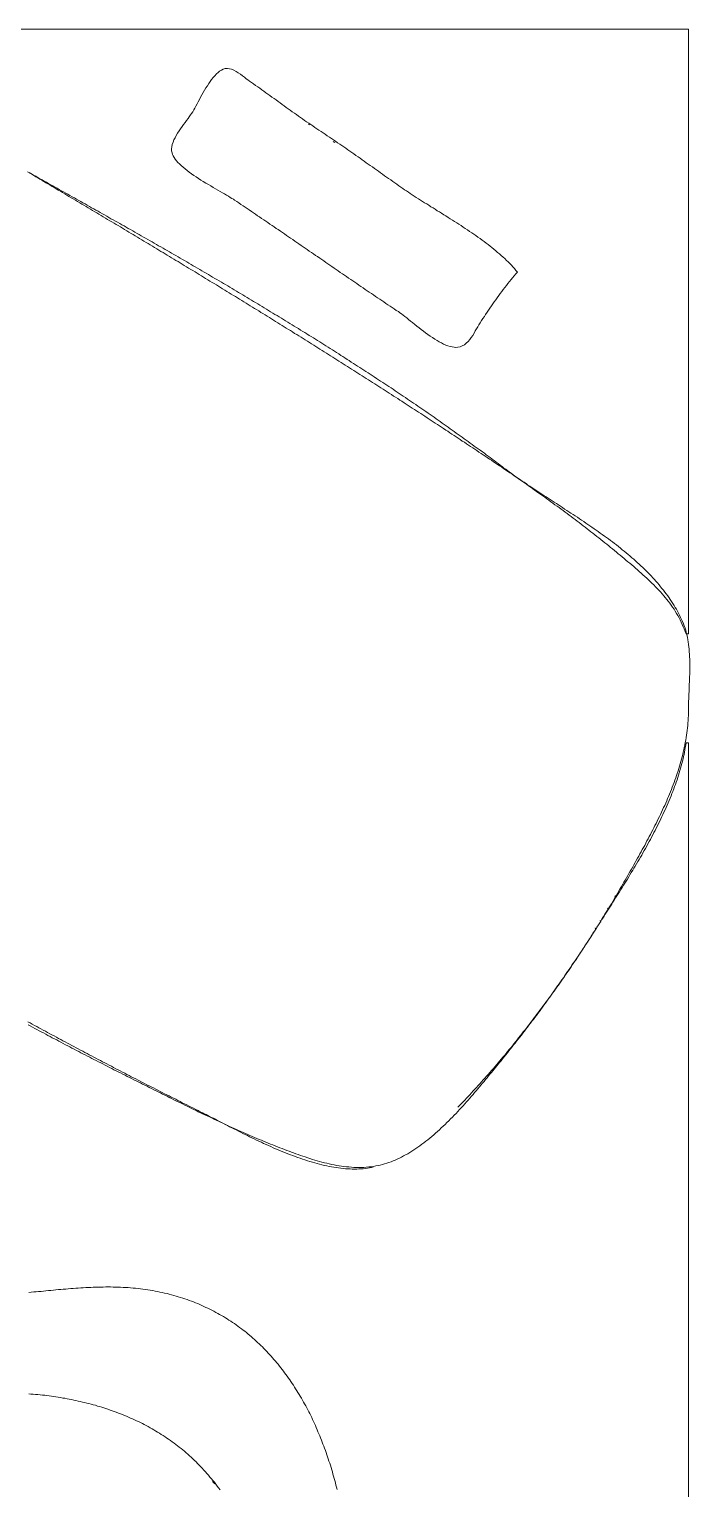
# Model space of a CAD drawing. Header units: inches. Extents: x 5.7 to 37.7, y 3.3 to 21.3.
# Drawn here: x 27.069 to 27.531, y 16.895 to 17.917 of the extents above; entities that cross this region are included whole.
import ezdxf

# ---------------------------------------------------------------- set-up
doc = ezdxf.new("R2010")
doc.units = ezdxf.units.IN
doc.header["$MEASUREMENT"] = 0
doc.layers.add('LASER MAGENTA', color=6, linetype='Continuous', lineweight=0, true_color=0xff00ff)

msp = doc.modelspace()

# ---------------------------------------------------------------- linework, layer by layer
at = {"layer": 'LASER MAGENTA'}
for points in [[(27.0876, 17.805), (27.0891, 17.8041), (27.0906, 17.8033), (27.0921, 17.8024), (27.0936, 17.8015), (27.0951, 17.8006), (27.0966, 17.7997), (27.0981, 17.7988), (27.0996, 17.7979), (27.1011, 17.797), (27.1026, 17.7961), (27.1041, 17.7952), (27.1056, 17.7943), (27.1071, 17.7935), (27.1086, 17.7926), (27.1101, 17.7917), (27.1116, 17.7908), (27.1131, 17.7899), (27.1146, 17.789), (27.1161, 17.7881), (27.1176, 17.7872), (27.1191, 17.7863), (27.1206, 17.7854), (27.1221, 17.7845), (27.1236, 17.7836), (27.1251, 17.7827), (27.1266, 17.7818), (27.1281, 17.781), (27.1296, 17.7801), (27.1311, 17.7792), (27.1326, 17.7783), (27.134, 17.7774), (27.1355, 17.7765), (27.137, 17.7756), (27.1385, 17.7747), (27.14, 17.7738), (27.1415, 17.7729), (27.143, 17.772), (27.1445, 17.7711), (27.146, 17.7702), (27.1475, 17.7693), (27.149, 17.7684), (27.1505, 17.7675), (27.152, 17.7666), (27.1535, 17.7657), (27.155, 17.7648), (27.1565, 17.7639), (27.158, 17.763), (27.1594, 17.7621), (27.1609, 17.7612), (27.1624, 17.7603), (27.1639, 17.7594), (27.1654, 17.7585), (27.1669, 17.7576), (27.1684, 17.7567), (27.1699, 17.7558), (27.1714, 17.7549), (27.1729, 17.754), (27.1744, 17.7531), (27.1759, 17.7522), (27.1773, 17.7513), (27.1788, 17.7504), (27.1803, 17.7495), (27.1818, 17.7486), (27.1833, 17.7477), (27.1848, 17.7468), (27.1863, 17.7459), (27.1878, 17.745), (27.1893, 17.744), (27.1907, 17.7431), (27.1922, 17.7422), (27.1937, 17.7413), (27.1952, 17.7404), (27.1967, 17.7395), (27.1982, 17.7386), (27.1997, 17.7377), (27.2012, 17.7368), (27.2026, 17.7359), (27.2041, 17.735), (27.2056, 17.7341), (27.2071, 17.7331), (27.2086, 17.7322), (27.2101, 17.7313), (27.2116, 17.7304), (27.213, 17.7295), (27.2145, 17.7286), (27.216, 17.7277), (27.2175, 17.7268), (27.219, 17.7259), (27.2205, 17.7249), (27.222, 17.724), (27.2234, 17.7231), (27.2249, 17.7222), (27.2264, 17.7213), (27.2279, 17.7204), (27.2294, 17.7195), (27.2309, 17.7185), (27.2323, 17.7176), (27.2338, 17.7167), (27.2353, 17.7158), (27.2368, 17.7149), (27.2383, 17.714), (27.2397, 17.713), (27.2412, 17.7121), (27.2427, 17.7112), (27.2442, 17.7103), (27.2457, 17.7094), (27.2471, 17.7084), (27.2486, 17.7075), (27.2501, 17.7066), (27.2516, 17.7057), (27.2531, 17.7048), (27.2545, 17.7038), (27.256, 17.7029), (27.2575, 17.702), (27.259, 17.7011), (27.2604, 17.7001), (27.2619, 17.6992), (27.2634, 17.6983), (27.2649, 17.6974), (27.2663, 17.6964), (27.2678, 17.6955), (27.2693, 17.6946), (27.2708, 17.6937), (27.2722, 17.6927), (27.2737, 17.6918), (27.2752, 17.6909), (27.2767, 17.6899), (27.2781, 17.689), (27.2796, 17.6881), (27.2811, 17.6871), (27.2826, 17.6862), (27.284, 17.6853), (27.2855, 17.6844), (27.287, 17.6834), (27.2884, 17.6825), (27.2899, 17.6816), (27.2914, 17.6806), (27.2929, 17.6797), (27.2943, 17.6787), (27.2958, 17.6778), (27.2973, 17.6769), (27.2987, 17.6759), (27.3002, 17.675), (27.3017, 17.6741), (27.3031, 17.6731), (27.3046, 17.6722), (27.3061, 17.6713), (27.3076, 17.6703), (27.309, 17.6694), (27.3105, 17.6684), (27.312, 17.6675), (27.3134, 17.6665), (27.3149, 17.6656), (27.3164, 17.6647), (27.3178, 17.6637), (27.3193, 17.6628), (27.3207, 17.6618), (27.3222, 17.6609), (27.3237, 17.6599), (27.3251, 17.659), (27.3266, 17.6581), (27.3281, 17.6571), (27.3295, 17.6562), (27.331, 17.6552), (27.3325, 17.6543), (27.3339, 17.6533), (27.3354, 17.6524), (27.3368, 17.6514), (27.3383, 17.6505), (27.3398, 17.6495), (27.3412, 17.6486), (27.3427, 17.6476), (27.3441, 17.6467), (27.3456, 17.6457), (27.3471, 17.6447), (27.3485, 17.6438), (27.35, 17.6428), (27.3514, 17.6419), (27.3529, 17.6409), (27.3544, 17.64), (27.3558, 17.639), (27.3573, 17.6381), (27.3587, 17.6371), (27.3602, 17.6361), (27.3616, 17.6352), (27.3631, 17.6342), (27.3645, 17.6333), (27.366, 17.6323), (27.3675, 17.6313), (27.3689, 17.6304), (27.3704, 17.6294), (27.3718, 17.6284), (27.3733, 17.6275), (27.3747, 17.6265), (27.3762, 17.6255), (27.3776, 17.6246), (27.3791, 17.6236), (27.3805, 17.6226), (27.382, 17.6217), (27.3834, 17.6207), (27.3849, 17.6197), (27.3863, 17.6188), (27.3878, 17.6178), (27.3892, 17.6168), (27.3907, 17.6158), (27.3921, 17.6149), (27.3936, 17.6139), (27.395, 17.6129), (27.3965, 17.6119), (27.3979, 17.611), (27.3994, 17.61), (27.4008, 17.609), (27.4023, 17.608), (27.4037, 17.607), (27.4051, 17.6061), (27.4066, 17.6051), (27.408, 17.6041), (27.4095, 17.6031), (27.4109, 17.6021), (27.4124, 17.6011), (27.4138, 17.6001), (27.4152, 17.5991), (27.4167, 17.5981), (27.4181, 17.5971), (27.4195, 17.5961), (27.421, 17.5951), (27.4224, 17.5941), (27.4238, 17.5931), (27.4253, 17.592), (27.4267, 17.591), (27.4281, 17.59), (27.4295, 17.589), (27.431, 17.588), (27.4324, 17.5869), (27.4338, 17.5859), (27.4352, 17.5849), (27.4366, 17.5838), (27.4381, 17.5828), (27.4395, 17.5818), (27.4409, 17.5807), (27.4423, 17.5797), (27.4437, 17.5786), (27.4451, 17.5776), (27.4465, 17.5765), (27.4479, 17.5755), (27.4493, 17.5744), (27.4507, 17.5734), (27.4521, 17.5723), (27.4535, 17.5713), (27.4549, 17.5702), (27.4563, 17.5691), (27.4577, 17.5681), (27.4591, 17.567), (27.4604, 17.5659), (27.4618, 17.5648), (27.4632, 17.5638), (27.4646, 17.5627), (27.466, 17.5616), (27.4673, 17.5605), (27.4687, 17.5594), (27.4701, 17.5583), (27.4714, 17.5572), (27.4728, 17.5561), (27.4742, 17.555), (27.4755, 17.5539), (27.4769, 17.5528), (27.4782, 17.5517), (27.4796, 17.5506), (27.4809, 17.5495), (27.4823, 17.5484), (27.4836, 17.5473), (27.485, 17.5462), (27.4863, 17.545), (27.4877, 17.5439), (27.489, 17.5428), (27.4903, 17.5416), (27.4917, 17.5405), (27.493, 17.5393), (27.4943, 17.5382), (27.4956, 17.5371), (27.4969, 17.5359), (27.4982, 17.5347), (27.4995, 17.5336), (27.5008, 17.5324), (27.5021, 17.5312), (27.5033, 17.53), (27.5045, 17.5289), (27.5058, 17.5276), (27.507, 17.5264), (27.5082, 17.5252), (27.5093, 17.5239), (27.5105, 17.5227), (27.5116, 17.5214), (27.5127, 17.5201), (27.5138, 17.5188), (27.5149, 17.5175), (27.5159, 17.5162), (27.517, 17.5148), (27.518, 17.5134), (27.5189, 17.512), (27.5199, 17.5106), (27.5208, 17.5092), (27.5217, 17.5077), (27.5226, 17.5062), (27.5234, 17.5047), (27.5242, 17.5032), (27.525, 17.5016), (27.5257, 17.5), (27.5264, 17.4984), (27.5271, 17.4968), (27.5277, 17.4951), (27.5283, 17.4934), (27.5301, 17.4934), (27.5301, 17.9168), (25.8868, 17.9168)], [(27.2229, 17.8804), (27.2218, 17.8812), (27.2206, 17.8821), (27.2193, 17.8832), (27.2179, 17.8842), (27.2165, 17.8853), (27.215, 17.8863), (27.2135, 17.8872), (27.212, 17.8881), (27.2104, 17.8887), (27.2089, 17.8891), (27.2074, 17.8893), (27.2059, 17.8892), (27.2044, 17.8887), (27.2032, 17.8881), (27.202, 17.8873), (27.2009, 17.8864), (27.1997, 17.8854), (27.1986, 17.8842), (27.1975, 17.883), (27.1964, 17.8816), (27.1954, 17.8802), (27.1944, 17.8787), (27.1934, 17.8772), (27.1924, 17.8756), (27.1915, 17.874), (27.1905, 17.8724), (27.1896, 17.8707), (27.1887, 17.8691), (27.1879, 17.8675), (27.187, 17.8659), (27.1862, 17.8644), (27.1854, 17.8629), (27.1847, 17.8615), (27.1839, 17.8602), (27.1832, 17.8589), (27.1824, 17.8578)], [(27.4103, 17.7467), (27.4093, 17.7479), (27.4083, 17.7491), (27.4072, 17.7503), (27.4061, 17.7515), (27.405, 17.7526), (27.4038, 17.7538), (27.4027, 17.7549), (27.4015, 17.7561), (27.4003, 17.7572), (27.399, 17.7583), (27.3977, 17.7594), (27.3965, 17.7605), (27.3952, 17.7616), (27.3938, 17.7627), (27.3925, 17.7638), (27.3912, 17.7648), (27.3898, 17.7659), (27.3884, 17.767), (27.387, 17.768), (27.3856, 17.7691), (27.3842, 17.7701), (27.3827, 17.7711), (27.3813, 17.7722), (27.3798, 17.7732), (27.3784, 17.7742), (27.3769, 17.7752), (27.3754, 17.7762), (27.3739, 17.7772), (27.3724, 17.7782), (27.3709, 17.7792), (27.3694, 17.7802), (27.3679, 17.7811), (27.3664, 17.7821), (27.3649, 17.7831), (27.3634, 17.784), (27.3618, 17.785), (27.3603, 17.786), (27.3588, 17.7869), (27.3573, 17.7879), (27.3558, 17.7888), (27.3543, 17.7897), (27.3528, 17.7907), (27.3513, 17.7916), (27.3498, 17.7925), (27.3483, 17.7935), (27.3469, 17.7944), (27.3454, 17.7953), (27.3439, 17.7962), (27.3425, 17.7971), (27.3411, 17.7981), (27.3396, 17.799), (27.3382, 17.7999), (27.3368, 17.8008), (27.3354, 17.8017), (27.3341, 17.8026), (27.3327, 17.8035), (27.3314, 17.8044), (27.3301, 17.8053), (27.3288, 17.8062), (27.3274, 17.8072), (27.3259, 17.8082), (27.3245, 17.8092), (27.3231, 17.8102), (27.3217, 17.8112), (27.3202, 17.8122), (27.3188, 17.8132), (27.3174, 17.8142), (27.316, 17.8152), (27.3145, 17.8163), (27.3131, 17.8173), (27.3117, 17.8183), (27.3103, 17.8193), (27.3089, 17.8203), (27.3074, 17.8213), (27.306, 17.8223), (27.3046, 17.8233), (27.3031, 17.8243), (27.3017, 17.8253), (27.3003, 17.8264), (27.2989, 17.8274), (27.2974, 17.8284), (27.296, 17.8294), (27.2946, 17.8304), (27.2932, 17.8314), (27.2917, 17.8324), (27.2903, 17.8334), (27.2889, 17.8344), (27.2874, 17.8353), (27.286, 17.8363), (27.2845, 17.8373), (27.2831, 17.8383), (27.2817, 17.8393), (27.2802, 17.8403), (27.2788, 17.8412), (27.2773, 17.8422), (27.2759, 17.8432), (27.2744, 17.8442), (27.273, 17.8451), (27.2715, 17.8461), (27.2701, 17.847), (27.2686, 17.848), (27.2672, 17.849), (27.2657, 17.85), (27.2643, 17.8509), (27.2628, 17.8519), (27.2614, 17.8529), (27.26, 17.8539), (27.2585, 17.8549), (27.2571, 17.8559), (27.2557, 17.857), (27.2543, 17.858), (27.2528, 17.859), (27.2514, 17.86), (27.25, 17.861), (27.2486, 17.862), (27.2471, 17.8631), (27.2457, 17.8641), (27.2443, 17.8651), (27.2429, 17.8662), (27.2415, 17.8672), (27.2401, 17.8682), (27.2386, 17.8692), (27.2372, 17.8703), (27.2358, 17.8713), (27.2344, 17.8723), (27.233, 17.8733), (27.2315, 17.8743), (27.2301, 17.8754), (27.2287, 17.8764), (27.2272, 17.8774), (27.2258, 17.8784), (27.2244, 17.8794), (27.2229, 17.8804)], [(27.1824, 17.8578), (27.1817, 17.8567), (27.1808, 17.8555), (27.1799, 17.8542), (27.1789, 17.8529), (27.1779, 17.8515), (27.1768, 17.8501), (27.1757, 17.8486), (27.1746, 17.8471), (27.1736, 17.8455), (27.1726, 17.8439), (27.1716, 17.8423), (27.1708, 17.8408), (27.17, 17.8392), (27.1694, 17.8376), (27.1689, 17.836), (27.1686, 17.8345), (27.1684, 17.833), (27.1684, 17.8316), (27.1687, 17.8302)], [(27.264, 17.8503), (27.2652, 17.8497), (27.264, 17.8503)], [(27.2814, 17.8381), (27.2825, 17.8375), (27.2814, 17.8381)], [(27.1687, 17.8302), (27.1691, 17.8291), (27.1696, 17.828), (27.1702, 17.8269), (27.171, 17.8258), (27.1718, 17.8247), (27.1728, 17.8235), (27.1739, 17.8224), (27.1751, 17.8213), (27.1764, 17.8201), (27.1778, 17.819), (27.1792, 17.8178), (27.1807, 17.8167), (27.1823, 17.8156), (27.1839, 17.8144), (27.1855, 17.8133), (27.1872, 17.8122), (27.1889, 17.8111), (27.1906, 17.8101), (27.1923, 17.809), (27.1941, 17.808), (27.1958, 17.807), (27.1974, 17.806), (27.1991, 17.805), (27.2007, 17.8041), (27.2023, 17.8031), (27.2039, 17.8023), (27.2053, 17.8014), (27.2068, 17.8006), (27.2081, 17.7998), (27.2093, 17.799), (27.2105, 17.7983), (27.2116, 17.7977), (27.2125, 17.797)], [(27.0676, 17.817), (27.0691, 17.8161), (27.0705, 17.8153), (27.072, 17.8144), (27.0734, 17.8135), (27.0748, 17.8127), (27.0762, 17.8118), (27.0777, 17.811), (27.0791, 17.8101), (27.0805, 17.8093), (27.0819, 17.8084), (27.0834, 17.8076), (27.0848, 17.8067), (27.0862, 17.8059), (27.0876, 17.805)], [(27.4009, 17.6095), (27.3996, 17.6106), (27.3982, 17.6116), (27.3968, 17.6126), (27.3954, 17.6137), (27.3941, 17.6147), (27.3927, 17.6157), (27.3913, 17.6168), (27.3899, 17.6178), (27.3885, 17.6188), (27.3872, 17.6198), (27.3858, 17.6209), (27.3844, 17.6219), (27.383, 17.6229), (27.3816, 17.6239), (27.3802, 17.6249), (27.3788, 17.6259), (27.3774, 17.627), (27.376, 17.628), (27.3746, 17.629), (27.3732, 17.63), (27.3718, 17.631), (27.3704, 17.632), (27.369, 17.633), (27.3676, 17.634), (27.3662, 17.635), (27.3648, 17.636), (27.3634, 17.637), (27.362, 17.638), (27.3605, 17.639), (27.3591, 17.64), (27.3577, 17.641), (27.3563, 17.642), (27.3549, 17.643), (27.3534, 17.644), (27.352, 17.645), (27.3506, 17.646), (27.3492, 17.647), (27.3478, 17.648), (27.3463, 17.649), (27.3449, 17.6499), (27.3435, 17.6509), (27.342, 17.6519), (27.3406, 17.6529), (27.3392, 17.6539), (27.3377, 17.6549), (27.3363, 17.6558), (27.3349, 17.6568), (27.3334, 17.6578), (27.332, 17.6588), (27.3305, 17.6597), (27.3291, 17.6607), (27.3276, 17.6617), (27.3262, 17.6626), (27.3248, 17.6636), (27.3233, 17.6646), (27.3219, 17.6656), (27.3204, 17.6665), (27.319, 17.6675), (27.3175, 17.6684), (27.3161, 17.6694), (27.3146, 17.6704), (27.3131, 17.6713), (27.3117, 17.6723), (27.3102, 17.6733), (27.3088, 17.6742), (27.3073, 17.6752), (27.3059, 17.6761), (27.3044, 17.6771), (27.3029, 17.678), (27.3015, 17.679), (27.3, 17.6799), (27.2985, 17.6809), (27.2971, 17.6818), (27.2956, 17.6828), (27.2941, 17.6837), (27.2927, 17.6847), (27.2912, 17.6856), (27.2897, 17.6866), (27.2883, 17.6875), (27.2868, 17.6884), (27.2853, 17.6894), (27.2838, 17.6903), (27.2824, 17.6913), (27.2809, 17.6922), (27.2794, 17.6931), (27.2779, 17.6941), (27.2764, 17.695), (27.275, 17.6959), (27.2735, 17.6969), (27.272, 17.6978), (27.2705, 17.6987), (27.269, 17.6997), (27.2676, 17.7006), (27.2661, 17.7015), (27.2646, 17.7024), (27.2631, 17.7034), (27.2616, 17.7043), (27.2601, 17.7052), (27.2586, 17.7061), (27.2571, 17.7071), (27.2557, 17.708), (27.2542, 17.7089), (27.2527, 17.7098), (27.2512, 17.7107), (27.2497, 17.7116), (27.2482, 17.7126), (27.2467, 17.7135), (27.2452, 17.7144), (27.2437, 17.7153), (27.2422, 17.7162), (27.2407, 17.7171), (27.2392, 17.718), (27.2377, 17.7189), (27.2362, 17.7199), (27.2347, 17.7208), (27.2332, 17.7217), (27.2317, 17.7226), (27.2302, 17.7235), (27.2287, 17.7244), (27.2272, 17.7253), (27.2257, 17.7262), (27.2242, 17.7271), (27.2227, 17.728), (27.2212, 17.7289), (27.2197, 17.7298), (27.2182, 17.7307), (27.2167, 17.7316), (27.2152, 17.7325), (27.2137, 17.7334), (27.2122, 17.7343), (27.2107, 17.7352), (27.2092, 17.7361), (27.2077, 17.737), (27.2062, 17.7379), (27.2047, 17.7387), (27.2032, 17.7396), (27.2017, 17.7405), (27.2001, 17.7414), (27.1986, 17.7423), (27.1971, 17.7432), (27.1956, 17.7441), (27.1941, 17.745), (27.1926, 17.7459), (27.1911, 17.7467), (27.1896, 17.7476), (27.1881, 17.7485), (27.1866, 17.7494), (27.185, 17.7503), (27.1835, 17.7511), (27.182, 17.752), (27.1805, 17.7529), (27.179, 17.7538), (27.1775, 17.7547), (27.176, 17.7555), (27.1745, 17.7564), (27.1729, 17.7573), (27.1714, 17.7582), (27.1699, 17.759), (27.1684, 17.7599), (27.1669, 17.7608), (27.1654, 17.7617), (27.1639, 17.7625), (27.1624, 17.7634), (27.1608, 17.7643), (27.1593, 17.7651), (27.1578, 17.766), (27.1563, 17.7669), (27.1548, 17.7678), (27.1533, 17.7686), (27.1518, 17.7695), (27.1502, 17.7704), (27.1487, 17.7712), (27.1472, 17.7721), (27.1457, 17.7729), (27.1442, 17.7738), (27.1427, 17.7747), (27.1412, 17.7755), (27.1396, 17.7764), (27.1381, 17.7773), (27.1366, 17.7781), (27.1351, 17.779), (27.1336, 17.7798), (27.1321, 17.7807), (27.1306, 17.7816), (27.1291, 17.7824), (27.1275, 17.7833), (27.126, 17.7841), (27.1245, 17.785), (27.123, 17.7858), (27.1215, 17.7867), (27.12, 17.7876), (27.1185, 17.7884), (27.117, 17.7893), (27.1155, 17.7901), (27.1139, 17.791), (27.1124, 17.7918), (27.1109, 17.7927), (27.1094, 17.7935), (27.1079, 17.7944), (27.1064, 17.7952), (27.1049, 17.7961), (27.1034, 17.7969), (27.1019, 17.7978), (27.1004, 17.7986), (27.0988, 17.7995), (27.0973, 17.8003), (27.0958, 17.8012), (27.0943, 17.802), (27.0928, 17.8028), (27.0913, 17.8037), (27.0898, 17.8045), (27.0883, 17.8054), (27.0868, 17.8062), (27.0853, 17.8071), (27.0838, 17.8079), (27.0823, 17.8087), (27.0808, 17.8096), (27.0793, 17.8104), (27.0778, 17.8113), (27.0763, 17.8121), (27.0748, 17.813), (27.0733, 17.8138), (27.0718, 17.8146), (27.0703, 17.8155), (27.0688, 17.8163)], [(27.0783, 17.8103), (27.0795, 17.8098), (27.0783, 17.8103)], [(27.2125, 17.797), (27.214, 17.7961), (27.2154, 17.7951), (27.2169, 17.7941), (27.2184, 17.7931), (27.2198, 17.7921), (27.2213, 17.7912), (27.2227, 17.7902), (27.2242, 17.7892), (27.2256, 17.7882), (27.2271, 17.7872), (27.2285, 17.7862), (27.23, 17.7853), (27.2314, 17.7843), (27.2329, 17.7833), (27.2343, 17.7823), (27.2358, 17.7813), (27.2372, 17.7803), (27.2387, 17.7793), (27.2401, 17.7783), (27.2416, 17.7773), (27.243, 17.7764), (27.2445, 17.7754), (27.2459, 17.7744), (27.2474, 17.7734), (27.2488, 17.7724), (27.2503, 17.7714), (27.2517, 17.7704), (27.2532, 17.7694), (27.2546, 17.7684), (27.2561, 17.7674), (27.2575, 17.7664), (27.259, 17.7654), (27.2604, 17.7644), (27.2619, 17.7634), (27.2633, 17.7624), (27.2647, 17.7614), (27.2662, 17.7604), (27.2676, 17.7594), (27.2691, 17.7584), (27.2705, 17.7575), (27.272, 17.7565), (27.2734, 17.7555), (27.2749, 17.7545), (27.2763, 17.7535), (27.2778, 17.7525), (27.2792, 17.7515), (27.2806, 17.7505), (27.2821, 17.7495), (27.2835, 17.7485), (27.285, 17.7475), (27.2864, 17.7465), (27.2879, 17.7455), (27.2893, 17.7445), (27.2908, 17.7435), (27.2922, 17.7425), (27.2937, 17.7416), (27.2951, 17.7406), (27.2966, 17.7396), (27.298, 17.7386), (27.2995, 17.7376), (27.3009, 17.7366), (27.3024, 17.7356), (27.3038, 17.7346), (27.3053, 17.7336), (27.3067, 17.7327), (27.3082, 17.7317), (27.3096, 17.7307), (27.3111, 17.7297), (27.3125, 17.7287), (27.314, 17.7277), (27.3154, 17.7268), (27.3169, 17.7258), (27.3183, 17.7248), (27.3198, 17.7238), (27.3212, 17.7229), (27.3227, 17.7219), (27.3241, 17.7209), (27.3256, 17.7199), (27.3271, 17.719), (27.3281, 17.7182), (27.3292, 17.7174), (27.3304, 17.7165), (27.3316, 17.7156), (27.3329, 17.7146), (27.3342, 17.7135), (27.3356, 17.7124), (27.337, 17.7113), (27.3385, 17.7101), (27.34, 17.7089), (27.3415, 17.7077), (27.343, 17.7065), (27.3446, 17.7053), (27.3461, 17.7041), (27.3477, 17.703), (27.3493, 17.7019), (27.3509, 17.7008), (27.3525, 17.6998), (27.3541, 17.6988), (27.3556, 17.6979), (27.3572, 17.6971), (27.3587, 17.6963), (27.3603, 17.6956), (27.3617, 17.6951), (27.3632, 17.6946), (27.3646, 17.6943), (27.366, 17.6941), (27.3673, 17.694), (27.3686, 17.6941), (27.3703, 17.6944), (27.3718, 17.695), (27.3733, 17.6958), (27.3746, 17.6969), (27.3759, 17.6981), (27.377, 17.6994), (27.3781, 17.7009), (27.3791, 17.7024), (27.38, 17.7039), (27.3809, 17.7055), (27.3818, 17.707), (27.3826, 17.7084), (27.3834, 17.7098)], [(27.3834, 17.7098), (27.3844, 17.7112), (27.3853, 17.7127), (27.3862, 17.7142), (27.3872, 17.7156), (27.3881, 17.7171), (27.3891, 17.7186), (27.3901, 17.72), (27.3911, 17.7215), (27.3921, 17.723), (27.3931, 17.7244), (27.3941, 17.7259), (27.3952, 17.7273), (27.3962, 17.7287), (27.3973, 17.7302), (27.3983, 17.7316), (27.3994, 17.733), (27.4004, 17.7344), (27.4015, 17.7358), (27.4026, 17.7372), (27.4037, 17.7386), (27.4048, 17.74), (27.4059, 17.7414), (27.407, 17.7427), (27.4081, 17.7441), (27.4092, 17.7454), (27.4103, 17.7467)], [(27.5258, 17.5021), (27.5252, 17.5035), (27.5245, 17.5049), (27.5238, 17.5064), (27.5231, 17.5078), (27.5223, 17.5092), (27.5216, 17.5106), (27.5208, 17.5119), (27.5199, 17.5133), (27.5191, 17.5147), (27.5182, 17.516), (27.5173, 17.5174), (27.5164, 17.5187), (27.5155, 17.52), (27.5145, 17.5213), (27.5135, 17.5226), (27.5126, 17.5239), (27.5115, 17.5252), (27.5105, 17.5264), (27.5095, 17.5277), (27.5084, 17.529), (27.5073, 17.5302), (27.5062, 17.5314), (27.5051, 17.5327), (27.5039, 17.5339), (27.5028, 17.5351), (27.5016, 17.5363), (27.5004, 17.5375), (27.4992, 17.5387), (27.498, 17.5398), (27.4967, 17.541), (27.4955, 17.5422), (27.4942, 17.5433), (27.493, 17.5445), (27.4917, 17.5456), (27.4904, 17.5467), (27.4891, 17.5479), (27.4878, 17.549), (27.4864, 17.5501), (27.4851, 17.5512), (27.4837, 17.5523), (27.4824, 17.5534), (27.481, 17.5545), (27.4796, 17.5556), (27.4782, 17.5566), (27.4768, 17.5577), (27.4754, 17.5588), (27.474, 17.5598), (27.4726, 17.5609), (27.4712, 17.5619), (27.4697, 17.5629), (27.4683, 17.564), (27.4669, 17.565), (27.4654, 17.566), (27.464, 17.567), (27.4625, 17.568), (27.4611, 17.569), (27.4596, 17.57), (27.4581, 17.571), (27.4567, 17.572), (27.4552, 17.573), (27.4537, 17.574), (27.4523, 17.575), (27.4508, 17.576), (27.4493, 17.5769), (27.4478, 17.5779), (27.4464, 17.5789), (27.4449, 17.5798), (27.4434, 17.5808), (27.442, 17.5818), (27.4405, 17.5827), (27.439, 17.5837), (27.4376, 17.5846), (27.4361, 17.5856), (27.4347, 17.5865), (27.4332, 17.5874), (27.4318, 17.5884), (27.4304, 17.5893), (27.4289, 17.5902), (27.4275, 17.5912), (27.4261, 17.5921), (27.4247, 17.593), (27.4233, 17.5939), (27.4219, 17.5949), (27.4205, 17.5958), (27.4191, 17.5967), (27.4177, 17.5976), (27.4164, 17.5986), (27.415, 17.5995), (27.4137, 17.6004), (27.4124, 17.6013), (27.411, 17.6022), (27.4097, 17.6031), (27.4084, 17.604), (27.4072, 17.605), (27.4059, 17.6059), (27.4046, 17.6068), (27.4034, 17.6077), (27.4022, 17.6086), (27.4009, 17.6095)], [(27.4918, 17.3317), (27.4927, 17.3332), (27.4935, 17.3347), (27.4944, 17.3362), (27.4952, 17.3377), (27.496, 17.3393), (27.4969, 17.3408), (27.4977, 17.3423), (27.4985, 17.3438), (27.4994, 17.3453), (27.5002, 17.3469), (27.501, 17.3484), (27.5018, 17.3499), (27.5026, 17.3515), (27.5034, 17.353), (27.5042, 17.3545), (27.505, 17.3561), (27.5058, 17.3576), (27.5066, 17.3592), (27.5074, 17.3607), (27.5082, 17.3623), (27.5089, 17.3639), (27.5097, 17.3654), (27.5104, 17.367), (27.5112, 17.3686), (27.5119, 17.3701), (27.5126, 17.3717), (27.5134, 17.3733), (27.5141, 17.3749), (27.5148, 17.3764), (27.5154, 17.378), (27.5161, 17.3796), (27.5168, 17.3812), (27.5174, 17.3828), (27.5181, 17.3844), (27.5187, 17.386), (27.5193, 17.3876), (27.5199, 17.3893), (27.5205, 17.3909), (27.5211, 17.3925), (27.5216, 17.3941), (27.5222, 17.3957), (27.5227, 17.3974), (27.5232, 17.399), (27.5237, 17.4007), (27.5242, 17.4023), (27.5247, 17.4039), (27.5251, 17.4056), (27.5256, 17.4073), (27.526, 17.4089), (27.5264, 17.4106), (27.5268, 17.4123), (27.5271, 17.4139), (27.5275, 17.4156), (27.5278, 17.4173), (27.5281, 17.419), (27.5284, 17.4207), (27.5286, 17.4224), (27.5289, 17.4241), (27.5291, 17.4258), (27.5293, 17.4275), (27.5295, 17.4292), (27.5296, 17.4309), (27.5298, 17.4326), (27.5299, 17.4344), (27.53, 17.4361), (27.53, 17.4378), (27.5301, 17.4396), (27.5301, 17.4413), (27.5301, 17.4429), (27.5301, 17.4446), (27.5301, 17.4462), (27.5302, 17.4479), (27.5303, 17.4496), (27.5303, 17.4513), (27.5304, 17.453), (27.5305, 17.4547), (27.5305, 17.4564), (27.5306, 17.4582), (27.5307, 17.4599), (27.5307, 17.4617), (27.5308, 17.4634), (27.5309, 17.4652), (27.5309, 17.4669), (27.5309, 17.4687), (27.5309, 17.4704), (27.5309, 17.4722), (27.5309, 17.4739), (27.5309, 17.4757), (27.5308, 17.4774), (27.5307, 17.4792), (27.5306, 17.4809), (27.5305, 17.4826), (27.5303, 17.4843), (27.5301, 17.486), (27.5299, 17.4877), (27.5296, 17.4893), (27.5293, 17.491), (27.5289, 17.4926), (27.5285, 17.4943), (27.5281, 17.4959), (27.5276, 17.4974), (27.5271, 17.499), (27.5265, 17.5005), (27.5258, 17.5021)], [(27.5301, 15.6523), (27.5301, 17.417), (27.5283, 17.417), (27.5281, 17.4154), (27.5278, 17.4138), (27.5275, 17.4122), (27.5272, 17.4106), (27.5269, 17.409), (27.5265, 17.4074), (27.5262, 17.4058), (27.5258, 17.4042), (27.5254, 17.4026), (27.5249, 17.4009), (27.5245, 17.3993), (27.524, 17.3977), (27.5235, 17.3961), (27.523, 17.3945), (27.5225, 17.3928), (27.522, 17.3912), (27.5214, 17.3896), (27.5209, 17.388), (27.5203, 17.3864), (27.5197, 17.3848), (27.5191, 17.3831), (27.5184, 17.3815), (27.5178, 17.3799), (27.5171, 17.3783), (27.5165, 17.3767), (27.5158, 17.375), (27.5151, 17.3734), (27.5144, 17.3718), (27.5137, 17.3702), (27.5129, 17.3686), (27.5122, 17.367), (27.5114, 17.3654), (27.5107, 17.3638), (27.5099, 17.3622), (27.5091, 17.3606), (27.5083, 17.359), (27.5075, 17.3574), (27.5067, 17.3558), (27.5059, 17.3542), (27.5051, 17.3526), (27.5042, 17.351), (27.5034, 17.3495), (27.5025, 17.3479), (27.5017, 17.3463), (27.5008, 17.3447), (27.4999, 17.3432), (27.4991, 17.3416), (27.4982, 17.3401), (27.4973, 17.3385), (27.4964, 17.337), (27.4955, 17.3354), (27.4946, 17.3339), (27.4937, 17.3323), (27.4928, 17.3308), (27.4919, 17.3293), (27.491, 17.3278), (27.49, 17.3262), (27.4891, 17.3247), (27.4882, 17.3232), (27.4873, 17.3217), (27.4864, 17.3202), (27.4855, 17.3187), (27.4845, 17.3173), (27.4836, 17.3158), (27.4827, 17.3143), (27.4818, 17.3128), (27.4809, 17.3114), (27.4799, 17.3099), (27.479, 17.3085), (27.4781, 17.307), (27.4772, 17.3056), (27.4763, 17.3042), (27.4754, 17.3028), (27.4745, 17.3014), (27.4736, 17.3), (27.4727, 17.2986), (27.4718, 17.2972), (27.471, 17.2958), (27.4701, 17.2944), (27.4692, 17.2931), (27.4684, 17.2917), (27.4675, 17.2904)], [(27.3978, 17.1932), (27.3989, 17.1945), (27.4, 17.1959), (27.4011, 17.1973), (27.4022, 17.1986), (27.4033, 17.2), (27.4044, 17.2014), (27.4055, 17.2027), (27.4066, 17.2041), (27.4077, 17.2055), (27.4088, 17.2068), (27.4098, 17.2082), (27.4109, 17.2096), (27.412, 17.211), (27.4131, 17.2123), (27.4141, 17.2137), (27.4152, 17.2151), (27.4163, 17.2165), (27.4173, 17.2179), (27.4184, 17.2193), (27.4195, 17.2207), (27.4205, 17.2221), (27.4216, 17.2234), (27.4226, 17.2248), (27.4237, 17.2262), (27.4247, 17.2276), (27.4258, 17.229), (27.4268, 17.2304), (27.4278, 17.2319), (27.4289, 17.2333), (27.4299, 17.2347), (27.4309, 17.2361), (27.4319, 17.2375), (27.433, 17.2389), (27.434, 17.2403), (27.435, 17.2417), (27.436, 17.2432), (27.437, 17.2446), (27.438, 17.246), (27.439, 17.2474), (27.44, 17.2489), (27.441, 17.2503), (27.442, 17.2517), (27.443, 17.2531), (27.444, 17.2546), (27.445, 17.256), (27.446, 17.2575), (27.447, 17.2589), (27.4479, 17.2603), (27.4489, 17.2618), (27.4499, 17.2632), (27.4509, 17.2647), (27.4518, 17.2661), (27.4528, 17.2676), (27.4538, 17.269), (27.4547, 17.2705), (27.4557, 17.2719), (27.4566, 17.2734), (27.4576, 17.2749), (27.4585, 17.2763), (27.4595, 17.2778), (27.4604, 17.2792), (27.4614, 17.2807), (27.4623, 17.2822), (27.4632, 17.2837), (27.4642, 17.2851), (27.4651, 17.2866), (27.466, 17.2881), (27.467, 17.2896), (27.4679, 17.291), (27.4688, 17.2925), (27.4697, 17.294), (27.4706, 17.2955), (27.4716, 17.297), (27.4725, 17.2985), (27.4734, 17.3), (27.4743, 17.3015), (27.4752, 17.303), (27.4761, 17.3044), (27.477, 17.3059), (27.4779, 17.3074), (27.4788, 17.3089), (27.4797, 17.3105), (27.4805, 17.312), (27.4814, 17.3135), (27.4823, 17.315), (27.4832, 17.3165), (27.4841, 17.318), (27.4849, 17.3195), (27.4858, 17.321), (27.4867, 17.3226), (27.4876, 17.3241), (27.4884, 17.3256), (27.4893, 17.3271), (27.4901, 17.3287), (27.491, 17.3302), (27.4918, 17.3317)], [(27.4786, 17.31), (27.4792, 17.3089), (27.4786, 17.31)], [(27.4734, 17.3014), (27.474, 17.3002), (27.4734, 17.3014)], [(27.4675, 17.2904), (27.4666, 17.2889), (27.4657, 17.2874), (27.4647, 17.286), (27.4638, 17.2845), (27.4629, 17.2831), (27.4619, 17.2816), (27.461, 17.2801), (27.46, 17.2787), (27.4591, 17.2772), (27.4581, 17.2758), (27.4572, 17.2743), (27.4562, 17.2729), (27.4553, 17.2714), (27.4543, 17.27), (27.4533, 17.2685), (27.4524, 17.2671), (27.4514, 17.2656), (27.4504, 17.2642), (27.4494, 17.2627), (27.4485, 17.2613), (27.4475, 17.2598), (27.4465, 17.2584), (27.4455, 17.257), (27.4445, 17.2555), (27.4435, 17.2541), (27.4425, 17.2526), (27.4415, 17.2512), (27.4405, 17.2498), (27.4395, 17.2483), (27.4385, 17.2469), (27.4375, 17.2455), (27.4365, 17.2441), (27.4354, 17.2426), (27.4344, 17.2412), (27.4334, 17.2398), (27.4324, 17.2384), (27.4313, 17.2369), (27.4303, 17.2355), (27.4293, 17.2341), (27.4282, 17.2327), (27.4272, 17.2313), (27.4261, 17.2299), (27.4251, 17.2285), (27.424, 17.2271), (27.423, 17.2257), (27.4219, 17.2243), (27.4209, 17.2229), (27.4198, 17.2215), (27.4187, 17.2201), (27.4177, 17.2187), (27.4166, 17.2173), (27.4155, 17.2159), (27.4144, 17.2146), (27.4134, 17.2132), (27.4123, 17.2118), (27.4112, 17.2104), (27.4101, 17.2091), (27.409, 17.2077), (27.4079, 17.2063), (27.4068, 17.205), (27.4057, 17.2036), (27.4046, 17.2023), (27.4035, 17.2009), (27.4024, 17.1996), (27.4013, 17.1982), (27.4001, 17.1969), (27.399, 17.1955), (27.3979, 17.1942), (27.3968, 17.1929), (27.3956, 17.1915), (27.3945, 17.1902), (27.3933, 17.1889), (27.3922, 17.1876), (27.3911, 17.1862), (27.3899, 17.1849), (27.3888, 17.1836), (27.3876, 17.1823), (27.3864, 17.181), (27.3853, 17.1797), (27.3841, 17.1784), (27.383, 17.1771), (27.3818, 17.1758), (27.3806, 17.1746), (27.3794, 17.1733), (27.3782, 17.172), (27.3771, 17.1707), (27.3759, 17.1695), (27.3747, 17.1682), (27.3735, 17.1669), (27.3723, 17.1657), (27.3711, 17.1644), (27.3699, 17.1632), (27.3687, 17.162)], [(27.4647, 17.2875), (27.4653, 17.2863), (27.4647, 17.2875)], [(27.4682, 17.2927), (27.4688, 17.2915), (27.4682, 17.2927)], [(27.3097, 17.1201), (27.3083, 17.1198), (27.3069, 17.1195), (27.3054, 17.1193), (27.3039, 17.1191), (27.3025, 17.1189), (27.301, 17.1188), (27.2995, 17.1187), (27.2979, 17.1186), (27.2964, 17.1186), (27.2948, 17.1186), (27.2933, 17.1187), (27.2917, 17.1188), (27.2901, 17.1189), (27.2885, 17.119), (27.2869, 17.1192), (27.2852, 17.1194), (27.2836, 17.1197), (27.282, 17.1199), (27.2803, 17.1202), (27.2787, 17.1205), (27.277, 17.1209), (27.2753, 17.1212), (27.2736, 17.1216), (27.2719, 17.1221), (27.2703, 17.1225), (27.2686, 17.123), (27.2669, 17.1235), (27.2652, 17.124), (27.2634, 17.1245), (27.2617, 17.1251), (27.26, 17.1256), (27.2583, 17.1262), (27.2566, 17.1268), (27.2549, 17.1274), (27.2532, 17.1281), (27.2515, 17.1287), (27.2497, 17.1294), (27.248, 17.1301), (27.2463, 17.1307), (27.2446, 17.1315), (27.2429, 17.1322), (27.2412, 17.1329), (27.2395, 17.1336), (27.2378, 17.1344), (27.2362, 17.1351), (27.2345, 17.1359), (27.2328, 17.1366), (27.2312, 17.1374), (27.2295, 17.1382), (27.2279, 17.1389), (27.2262, 17.1397), (27.2246, 17.1405), (27.223, 17.1413), (27.2214, 17.1421), (27.2198, 17.1429), (27.2182, 17.1436), (27.2167, 17.1444), (27.2151, 17.1452), (27.2136, 17.146), (27.212, 17.1468), (27.2105, 17.1475), (27.209, 17.1483), (27.2075, 17.1491), (27.2061, 17.1498), (27.2046, 17.1506), (27.2032, 17.1513), (27.2018, 17.152), (27.2004, 17.1527), (27.199, 17.1535), (27.1977, 17.1542), (27.1963, 17.1548), (27.195, 17.1555), (27.1937, 17.1562), (27.1925, 17.1568), (27.1912, 17.1574), (27.19, 17.1581), (27.1884, 17.1588), (27.1869, 17.1596), (27.1853, 17.1604), (27.1837, 17.1612), (27.1822, 17.162), (27.1806, 17.1627), (27.1791, 17.1635), (27.1775, 17.1643), (27.1759, 17.1651), (27.1744, 17.1659), (27.1728, 17.1667), (27.1713, 17.1675), (27.1697, 17.1682), (27.1682, 17.169), (27.1666, 17.1698), (27.165, 17.1706), (27.1635, 17.1714), (27.1619, 17.1722), (27.1604, 17.173), (27.1588, 17.1738), (27.1573, 17.1746), (27.1557, 17.1754), (27.1542, 17.1761), (27.1526, 17.1769), (27.1511, 17.1777), (27.1495, 17.1785), (27.148, 17.1793), (27.1464, 17.1801), (27.1449, 17.1809), (27.1433, 17.1817), (27.1418, 17.1825), (27.1402, 17.1833), (27.1387, 17.1841), (27.1371, 17.1849), (27.1356, 17.1857), (27.134, 17.1865), (27.1325, 17.1873), (27.1309, 17.1881), (27.1294, 17.1889), (27.1278, 17.1898), (27.1263, 17.1906), (27.1247, 17.1914), (27.1232, 17.1922), (27.1216, 17.193), (27.1201, 17.1938), (27.1186, 17.1946), (27.117, 17.1954), (27.1155, 17.1962), (27.1139, 17.197), (27.1124, 17.1978), (27.1108, 17.1987), (27.1093, 17.1995), (27.1078, 17.2003), (27.1062, 17.2011), (27.1047, 17.2019), (27.1031, 17.2027), (27.1016, 17.2036), (27.1001, 17.2044), (27.0985, 17.2052), (27.097, 17.206), (27.0955, 17.2068), (27.0939, 17.2076), (27.0924, 17.2085), (27.0908, 17.2093), (27.0893, 17.2101), (27.0878, 17.2109), (27.0862, 17.2118), (27.0847, 17.2126), (27.0832, 17.2134), (27.0816, 17.2142), (27.0801, 17.2151), (27.0786, 17.2159), (27.077, 17.2167), (27.0755, 17.2175), (27.074, 17.2184), (27.0724, 17.2192), (27.0709, 17.22), (27.0694, 17.2209), (27.0678, 17.2217)], [(27.068, 17.2196), (27.0695, 17.2188), (27.0711, 17.2179), (27.0726, 17.2171), (27.0741, 17.2163), (27.0757, 17.2155), (27.0772, 17.2147), (27.0788, 17.2139), (27.0803, 17.213), (27.0818, 17.2122), (27.0834, 17.2114), (27.0849, 17.2106), (27.0864, 17.2098), (27.088, 17.209), (27.0895, 17.2082), (27.091, 17.2074), (27.0926, 17.2066), (27.0941, 17.2057), (27.0957, 17.2049), (27.0972, 17.2041), (27.0987, 17.2033), (27.1003, 17.2025), (27.1018, 17.2017), (27.1034, 17.2009), (27.1049, 17.2001), (27.1064, 17.1993), (27.108, 17.1985), (27.1095, 17.1977), (27.1111, 17.1969), (27.1126, 17.1961), (27.1141, 17.1953), (27.1157, 17.1946), (27.1172, 17.1938), (27.1188, 17.193), (27.1203, 17.1922), (27.1219, 17.1914), (27.1234, 17.1906), (27.1249, 17.1898), (27.1265, 17.189), (27.128, 17.1882), (27.1296, 17.1875), (27.1311, 17.1867), (27.1327, 17.1859), (27.1342, 17.1851), (27.1358, 17.1843), (27.1373, 17.1835), (27.1389, 17.1828), (27.1404, 17.182), (27.142, 17.1812), (27.1435, 17.1804), (27.145, 17.1797), (27.1466, 17.1789), (27.1481, 17.1781), (27.1497, 17.1773), (27.1513, 17.1766), (27.1528, 17.1758), (27.1544, 17.175), (27.1559, 17.1742), (27.1575, 17.1734), (27.159, 17.1727), (27.1606, 17.1719), (27.1621, 17.1711), (27.1637, 17.1703), (27.1652, 17.1696), (27.1668, 17.1688), (27.1683, 17.168), (27.1699, 17.1672), (27.1714, 17.1665), (27.173, 17.1657), (27.1746, 17.1649), (27.1761, 17.1642), (27.1777, 17.1634), (27.1792, 17.1626), (27.1808, 17.1619), (27.1823, 17.1611), (27.1839, 17.1604), (27.1855, 17.1596), (27.187, 17.1588), (27.1886, 17.1581), (27.1901, 17.1573), (27.1917, 17.1566), (27.1933, 17.1558), (27.1948, 17.1551), (27.1964, 17.1544), (27.198, 17.1536), (27.1995, 17.1529), (27.2011, 17.1521), (27.2027, 17.1514), (27.2043, 17.1507), (27.2058, 17.1499), (27.2074, 17.1492), (27.209, 17.1485), (27.2106, 17.1478), (27.2121, 17.1471), (27.2137, 17.1464), (27.2153, 17.1456), (27.2169, 17.1449), (27.2185, 17.1442), (27.2201, 17.1435), (27.2217, 17.1429), (27.2232, 17.1422), (27.2248, 17.1415), (27.2264, 17.1408), (27.228, 17.1401), (27.2296, 17.1394), (27.2312, 17.1388), (27.2328, 17.1381), (27.2344, 17.1375), (27.236, 17.1368), (27.2376, 17.1361), (27.2393, 17.1355), (27.2409, 17.1349), (27.2425, 17.1342), (27.2441, 17.1336), (27.2457, 17.133), (27.2473, 17.1323), (27.249, 17.1317), (27.2506, 17.1311), (27.2522, 17.1305), (27.2538, 17.1299), (27.2554, 17.1293), (27.257, 17.1288), (27.2586, 17.1282), (27.2603, 17.1276), (27.2619, 17.1271), (27.2636, 17.1265), (27.2652, 17.126), (27.2669, 17.1254), (27.2686, 17.1249), (27.2703, 17.1244), (27.2719, 17.124), (27.2736, 17.1235), (27.2753, 17.1231), (27.277, 17.1227), (27.2787, 17.1223), (27.2804, 17.1219), (27.2821, 17.1215), (27.2839, 17.1212), (27.2856, 17.1209), (27.2873, 17.1207), (27.289, 17.1204), (27.2907, 17.1202), (27.2925, 17.1201), (27.2942, 17.1199), (27.2959, 17.1198), (27.2976, 17.1198), (27.2994, 17.1198), (27.3011, 17.1198), (27.3028, 17.1198), (27.3046, 17.1199), (27.3063, 17.1201), (27.308, 17.1203), (27.3097, 17.1205), (27.3114, 17.1208), (27.3129, 17.1211), (27.3144, 17.1214), (27.3159, 17.1218), (27.3174, 17.1222), (27.3189, 17.1227), (27.3204, 17.1232), (27.3219, 17.1237), (27.3234, 17.1243), (27.3248, 17.1249), (27.3263, 17.1256), (27.3278, 17.1263), (27.3292, 17.127), (27.3307, 17.1278), (27.3321, 17.1286), (27.3336, 17.1294), (27.335, 17.1302), (27.3364, 17.1311), (27.3379, 17.1321), (27.3393, 17.133), (27.3407, 17.134), (27.3421, 17.135), (27.3435, 17.136), (27.3449, 17.1371), (27.3463, 17.1381), (27.3477, 17.1392), (27.349, 17.1403), (27.3504, 17.1415), (27.3518, 17.1426), (27.3531, 17.1438), (27.3544, 17.145), (27.3558, 17.1462), (27.3571, 17.1474), (27.3584, 17.1487), (27.3597, 17.1499), (27.361, 17.1512), (27.3623, 17.1524), (27.3636, 17.1537), (27.3649, 17.155), (27.3661, 17.1563), (27.3674, 17.1576), (27.3686, 17.1589), (27.3698, 17.1603), (27.3711, 17.1616), (27.3723, 17.1629), (27.3735, 17.1642), (27.3747, 17.1656), (27.3758, 17.1669), (27.377, 17.1682), (27.3782, 17.1696), (27.3793, 17.1709), (27.3804, 17.1722), (27.3816, 17.1735), (27.3827, 17.1748), (27.3838, 17.1761), (27.3848, 17.1774), (27.3859, 17.1787), (27.387, 17.18), (27.388, 17.1813), (27.3891, 17.1825), (27.3901, 17.1838), (27.3911, 17.185), (27.3921, 17.1862), (27.3931, 17.1874), (27.394, 17.1886), (27.395, 17.1898), (27.3959, 17.1909), (27.3969, 17.1921), (27.3978, 17.1932)], [(27.2842, 16.8943), (27.2838, 16.8959), (27.2834, 16.8974), (27.283, 16.899), (27.2826, 16.9005), (27.2822, 16.902), (27.2817, 16.9036), (27.2813, 16.9051), (27.2809, 16.9066), (27.2804, 16.9081), (27.28, 16.9096), (27.2795, 16.9112), (27.279, 16.9127), (27.2785, 16.9142), (27.278, 16.9157), (27.2775, 16.9172), (27.277, 16.9186), (27.2765, 16.9201), (27.276, 16.9216), (27.2754, 16.9231), (27.2749, 16.9246), (27.2743, 16.926), (27.2738, 16.9275), (27.2732, 16.9289), (27.2726, 16.9304), (27.272, 16.9318), (27.2715, 16.9333), (27.2708, 16.9347), (27.2702, 16.9361), (27.2696, 16.9376), (27.269, 16.939), (27.2683, 16.9404), (27.2677, 16.9418), (27.267, 16.9432), (27.2664, 16.9446), (27.2657, 16.946), (27.265, 16.9474), (27.2643, 16.9487), (27.2636, 16.9501), (27.2629, 16.9515), (27.2622, 16.9528), (27.2614, 16.9542), (27.2607, 16.9555), (27.2599, 16.9569), (27.2592, 16.9582), (27.2584, 16.9595), (27.2576, 16.9608), (27.2568, 16.9621), (27.256, 16.9634), (27.2552, 16.9647), (27.2544, 16.966), (27.2536, 16.9673), (27.2528, 16.9685), (27.2519, 16.9698), (27.2511, 16.971), (27.2502, 16.9723), (27.2493, 16.9735), (27.2484, 16.9747), (27.2475, 16.9759), (27.2466, 16.9771), (27.2457, 16.9783), (27.2448, 16.9795), (27.2439, 16.9807), (27.2429, 16.9819), (27.242, 16.983), (27.241, 16.9842), (27.24, 16.9853), (27.239, 16.9864), (27.238, 16.9876), (27.237, 16.9887), (27.236, 16.9898), (27.235, 16.9909), (27.234, 16.9919), (27.2329, 16.993), (27.2319, 16.9941), (27.2308, 16.9951), (27.2297, 16.9962), (27.2286, 16.9972), (27.2275, 16.9982), (27.2264, 16.9992), (27.2253, 17.0002), (27.2242, 17.0012), (27.223, 17.0022), (27.2219, 17.0031), (27.2207, 17.0041), (27.2196, 17.005), (27.2184, 17.0059), (27.2172, 17.0068), (27.216, 17.0077), (27.2148, 17.0086), (27.2135, 17.0095), (27.2123, 17.0104), (27.2111, 17.0112), (27.2098, 17.0121), (27.2085, 17.0129), (27.2072, 17.0137), (27.206, 17.0145), (27.2046, 17.0153), (27.2033, 17.0161), (27.202, 17.0169), (27.2007, 17.0176), (27.1993, 17.0183), (27.198, 17.0191), (27.1966, 17.0198), (27.1952, 17.0205), (27.1938, 17.0212), (27.1924, 17.0218), (27.191, 17.0225), (27.1896, 17.0231), (27.1881, 17.0238), (27.1867, 17.0244), (27.1852, 17.025), (27.1838, 17.0256), (27.1823, 17.0261), (27.1808, 17.0267), (27.1793, 17.0272), (27.1777, 17.0278), (27.1762, 17.0283), (27.1747, 17.0288), (27.1731, 17.0292), (27.1715, 17.0297), (27.17, 17.0302), (27.1684, 17.0306), (27.1668, 17.031), (27.1652, 17.0314), (27.1635, 17.0318), (27.1619, 17.0322), (27.1602, 17.0325), (27.1586, 17.0329), (27.1569, 17.0332), (27.1552, 17.0335), (27.1535, 17.0338), (27.1518, 17.0341), (27.1501, 17.0343), (27.1483, 17.0346), (27.1466, 17.0348), (27.1449, 17.035), (27.1431, 17.0352), (27.1414, 17.0353), (27.1397, 17.0355), (27.1379, 17.0356), (27.1362, 17.0357), (27.1344, 17.0358), (27.1327, 17.0359), (27.131, 17.036), (27.1292, 17.036), (27.1275, 17.036), (27.1257, 17.0361), (27.124, 17.0361), (27.1223, 17.0361), (27.1205, 17.036), (27.1188, 17.036), (27.117, 17.036), (27.1153, 17.0359), (27.1135, 17.0359), (27.1118, 17.0358), (27.11, 17.0357), (27.1083, 17.0356), (27.1066, 17.0355), (27.1048, 17.0354), (27.1031, 17.0353), (27.1013, 17.0352), (27.0996, 17.035), (27.0978, 17.0349), (27.0961, 17.0348), (27.0944, 17.0346), (27.0926, 17.0345), (27.0909, 17.0343), (27.0892, 17.0342), (27.0874, 17.034), (27.0857, 17.0339), (27.084, 17.0337), (27.0822, 17.0335), (27.0805, 17.0334), (27.0788, 17.0332), (27.0771, 17.033), (27.0753, 17.0329), (27.0736, 17.0327), (27.0719, 17.0326), (27.0702, 17.0324), (27.0685, 17.0323)], [(27.2023, 16.894), (27.2013, 16.8953), (27.2003, 16.8967), (27.1993, 16.898), (27.1983, 16.8993), (27.1973, 16.9005), (27.1963, 16.9018), (27.1952, 16.903), (27.1942, 16.9043), (27.1931, 16.9055), (27.1921, 16.9067), (27.191, 16.9079), (27.1899, 16.9091), (27.1888, 16.9102), (27.1877, 16.9114), (27.1866, 16.9125), (27.1855, 16.9136), (27.1843, 16.9147), (27.1832, 16.9158), (27.182, 16.9168), (27.1809, 16.9179), (27.1797, 16.9189), (27.1785, 16.9199), (27.1774, 16.921), (27.1762, 16.922), (27.175, 16.9229), (27.1738, 16.9239), (27.1725, 16.9249), (27.1713, 16.9258), (27.1701, 16.9267), (27.1688, 16.9276), (27.1676, 16.9285), (27.1663, 16.9294), (27.1651, 16.9303), (27.1638, 16.9311), (27.1625, 16.932), (27.1612, 16.9328), (27.1599, 16.9336), (27.1586, 16.9344), (27.1573, 16.9352), (27.156, 16.936), (27.1547, 16.9368), (27.1534, 16.9375), (27.152, 16.9383), (27.1507, 16.939), (27.1493, 16.9397), (27.148, 16.9404), (27.1466, 16.9411), (27.1452, 16.9418), (27.1438, 16.9424), (27.1425, 16.9431), (27.1411, 16.9437), (27.1397, 16.9443), (27.1383, 16.9449), (27.1369, 16.9455), (27.1355, 16.9461), (27.134, 16.9467), (27.1326, 16.9473), (27.1312, 16.9478), (27.1297, 16.9484), (27.1283, 16.9489), (27.1268, 16.9494), (27.1254, 16.9499), (27.1239, 16.9504), (27.1225, 16.9509), (27.121, 16.9514), (27.1195, 16.9519), (27.118, 16.9523), (27.1166, 16.9527), (27.1151, 16.9532), (27.1136, 16.9536), (27.1121, 16.954), (27.1106, 16.9544), (27.1091, 16.9548), (27.1075, 16.9552), (27.106, 16.9555), (27.1045, 16.9559), (27.103, 16.9562), (27.1014, 16.9565), (27.0999, 16.9569), (27.0984, 16.9572), (27.0968, 16.9575), (27.0953, 16.9578), (27.0937, 16.9581), (27.0922, 16.9583), (27.0906, 16.9586), (27.089, 16.9588), (27.0875, 16.9591), (27.0859, 16.9593), (27.0843, 16.9595), (27.0828, 16.9598), (27.0812, 16.96), (27.0796, 16.9602), (27.078, 16.9603), (27.0764, 16.9605), (27.0748, 16.9607), (27.0732, 16.9608), (27.0716, 16.961), (27.07, 16.9611), (27.0684, 16.9613)], [(27.1969, 16.8999), (27.1987, 16.8982), (27.1969, 16.8999)]]:
    msp.add_lwpolyline(points, dxfattribs=at)

doc.saveas('drawing.dxf')
